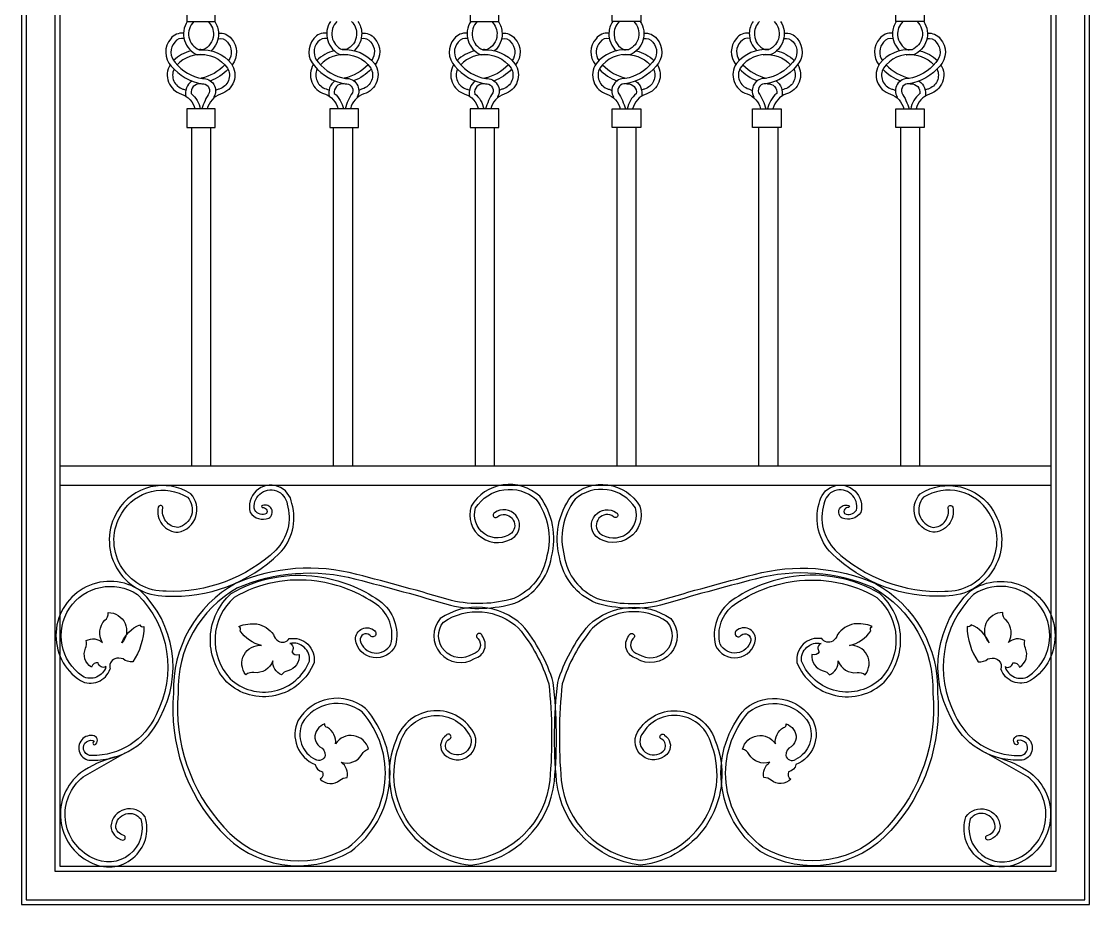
# Model space of a CAD drawing. Header units: metres. Extents: x -3510 to -2395, y -73 to 2237.
# Drawn here: x -3510 to -2395, y -73 to 849 of the extents above; entities that cross this region are included whole.
import ezdxf

# ---------------------------------------------------------------- set-up
doc = ezdxf.new("R2010")
doc.units = ezdxf.units.M
for name, color, linetype in [('3', 3, 'Continuous'), ('4', 4, 'Continuous'), ('BH', 3, 'Continuous')]:
    doc.layers.add(name, color=color, linetype=linetype)

msp = doc.modelspace()

# ---------------------------------------------------------------- hatches: boundary and pattern name
at = {"layer": 'BH'}
h = msp.add_hatch(dxfattribs=at)
h.set_pattern_fill('DOTS', scale=100)
h.paths.add_polyline_path([(-3403.7, 183.14, 0.27), (-3413.88, 186.21, 0.43), (-3416.61, 177.22, 0.05), (-3419.49, 173.73, -0.35), (-3429.68, 178.97, 0.41), (-3436.59, 174.77, -0.38), (-3442.89, 194.2, 0.17), (-3442.12, 202.33, -0.31), (-3425.11, 200.47, -0.35), (-3422.69, 223.52, 0.22), (-3419.23, 231.55, -0.66), (-3405.09, 199.83, -0.28), (-3386.25, 195.99, 0.47), (-3381.94, 194.18, -0.31), (-3393.69, 180.18, -0.19)])
h = msp.add_hatch(dxfattribs=at)
h.set_pattern_fill('DOTS', scale=100)
h.paths.add_polyline_path([(-2501.12, 183.14, -0.27), (-2490.93, 186.21, -0.43), (-2488.21, 177.22, -0.05), (-2485.33, 173.73, 0.35), (-2475.14, 178.97, -0.41), (-2468.22, 174.77, 0.38), (-2461.93, 194.2, -0.17), (-2462.69, 202.33, 0.31), (-2479.7, 200.47, 0.35), (-2482.12, 223.52, -0.22), (-2485.59, 231.55, 0.66), (-2499.73, 199.83, 0.28), (-2518.56, 195.99, -0.47), (-2522.88, 194.18, 0.31), (-2511.13, 180.18, 0.19)])
h = msp.add_hatch(dxfattribs=at)
h.set_pattern_fill('DOTS', scale=100)
h.paths.add_polyline_path([(-3246.56, 209.35, 0.27), (-3242.74, 199.42, 0.43), (-3233.96, 202.77, 0.05), (-3229.45, 202.63, -0.35), (-3227.35, 191.36, 0.41), (-3219.79, 188.47, -0.38), (-3231.3, 171.6, 0.17), (-3238.2, 167.22, -0.31), (-3247.15, 181.81, -0.35), (-3266.85, 169.61, 0.22), (-3275.31, 167.43, -0.66), (-3258.9, 198.03, -0.28), (-3267.4, 215.28, 0.47), (-3268.61, 219.8, -0.31), (-3250.34, 219.08, -0.19)])
h = msp.add_hatch(dxfattribs=at)
h.set_pattern_fill('DOTS', scale=100)
h.paths.add_polyline_path([(-2658.26, 209.35, -0.27), (-2662.07, 199.42, -0.43), (-2670.85, 202.77, -0.05), (-2675.37, 202.63, 0.35), (-2677.46, 191.36, -0.41), (-2685.02, 188.47, 0.38), (-2673.51, 171.6, -0.17), (-2666.62, 167.22, 0.31), (-2657.67, 181.81, 0.35), (-2637.97, 169.61, -0.22), (-2629.5, 167.43, 0.66), (-2645.91, 198.03, 0.28), (-2637.42, 215.28, -0.47), (-2636.21, 219.8, 0.31), (-2654.47, 219.08, 0.19)])
h = msp.add_hatch(dxfattribs=at)
h.set_pattern_fill('DOTS', scale=100)
h.paths.add_polyline_path([(-3198.51, 92.15, -0.27), (-3192.95, 83.08, -0.43), (-3200.95, 78.15, -0.05), (-3203.58, 74.48, 0.35), (-3195.91, 65.96, -0.41), (-3198.21, 58.2, 0.38), (-3177.81, 57.08, -0.17), (-3170.14, 59.9, 0.31), (-3176.29, 75.87, 0.35), (-3154.62, 84.1, -0.22), (-3147.75, 89.5, 0.66), (-3182.02, 95.07, 0.28), (-3190.55, 112.3, -0.47), (-3193.4, 116.01, 0.31), (-3203.93, 101.07, 0.19)])
h = msp.add_hatch(dxfattribs=at)
h.set_pattern_fill('DOTS', scale=100)
h.paths.add_polyline_path([(-2706.3, 92.15, 0.27), (-2711.87, 83.08, 0.43), (-2703.87, 78.15, 0.05), (-2701.24, 74.48, -0.35), (-2708.91, 65.96, 0.41), (-2706.61, 58.2, -0.38), (-2727, 57.08, 0.17), (-2734.67, 59.9, -0.31), (-2728.53, 75.87, -0.35), (-2750.19, 84.1, 0.22), (-2757.07, 89.5, -0.66), (-2722.79, 95.07, -0.28), (-2714.27, 112.3, 0.47), (-2711.41, 116.01, -0.31), (-2700.88, 101.07, -0.19)])

# ---------------------------------------------------------------- linework, layer by layer
at = {"layer": '3'}
for p, q in [((-3332.41, 738.43), (-3332.41, 385.09)), ((-3312.41, 738.43), (-3312.41, 385.09)), ((-3184.41, 738.54), (-3184.41, 385.09)), ((-3164.41, 738.54), (-3164.41, 385.09)), ((-3036.41, 738.43), (-3036.41, 385.09)), ((-3016.41, 738.43), (-3016.41, 385.09)), ((-2888.41, 738.43), (-2888.41, 385.09)), ((-2868.41, 738.43), (-2868.41, 385.09)), ((-2740.41, 738.54), (-2740.41, 385.09)), ((-2720.41, 738.54), (-2720.41, 385.09)), ((-2592.41, 738.43), (-2592.41, 385.09)), ((-2572.41, 738.43), (-2572.41, 385.09)), ((-3469.91, 385.09), (-2434.91, 385.09)), ((-3469.91, 365.09), (-2434.91, 365.09))]:
    msp.add_line(p, q, dxfattribs=at)
for points in [[(-2399.91, -67.91), (-2399.91, 2232.09), (-3504.91, 2232.09), (-3504.91, -67.91)], [(-2429.91, -37.91), (-2429.91, 2202.09), (-3474.91, 2202.09), (-3474.91, -37.91)]]:
    msp.add_lwpolyline(points, close=True, dxfattribs=at)
for points in [[(-3336.73, 849.07, 0.47), (-3326.05, 814.19, -0.28), (-3294.7, 800.37, -0.48), (-3303.43, 778.56, 0.03), (-3306.57, 777.28, 0.03)], [(-3329.95, 848.9, 0.54), (-3324.34, 819.53, -0.25), (-3290.74, 804.94, -0.51), (-3301.91, 773.26, 0.26), (-3315.92, 757.75, 0.26)], [(-3314.82, 848.9, -0.22), (-3309.44, 834.88, -0.22)], [(-3308.04, 849.07, -0.14), (-3304.12, 836.77)], [(-3187.3, 849.18, 0.47), (-3176.61, 814.3, -0.28), (-3145.27, 800.48, -0.48), (-3154, 778.66, 0.03), (-3157.14, 777.39, 0.03)], [(-3180.52, 849.01, 0.54), (-3174.91, 819.64, -0.25), (-3141.31, 805.05, -0.51), (-3152.48, 773.37, 0.26), (-3166.49, 757.85, 0.26)], [(-3165.38, 849.01, -0.22), (-3160, 834.99, -0.22)], [(-3158.6, 849.18, -0.14), (-3154.68, 836.88)], [(-3040.79, 849.07, 0.47), (-3030.1, 814.19, -0.28), (-2998.76, 800.37, -0.48), (-3007.49, 778.56, 0.03), (-3010.63, 777.28, 0.03)], [(-3034.01, 848.9, 0.54), (-3028.4, 819.53, -0.25), (-2994.8, 804.94, -0.51), (-3005.97, 773.26, 0.26), (-3019.98, 757.75, 0.26)], [(-3018.88, 848.9, -0.22), (-3013.49, 834.88, -0.22)], [(-3012.09, 849.07, -0.14), (-3008.17, 836.77)], [(-2870.81, 848.9, -0.54), (-2876.41, 819.53, 0.25), (-2910.01, 804.94, 0.51), (-2898.85, 773.26, -0.26), (-2884.84, 757.75, -0.26)], [(-2864.03, 849.07, -0.47), (-2874.71, 814.19, 0.28), (-2906.05, 800.37, 0.48), (-2897.32, 778.56, -0.03), (-2894.18, 777.28, -0.03)], [(-2892.72, 849.07, 0.14), (-2896.64, 836.77)], [(-2885.94, 848.9, 0.22), (-2891.32, 834.88, 0.22)], [(-2724.3, 849.01, -0.54), (-2729.91, 819.64, 0.25), (-2763.5, 805.05, 0.51), (-2752.34, 773.37, -0.26), (-2738.33, 757.85, -0.26)], [(-2717.52, 849.18, -0.47), (-2728.2, 814.3, 0.28), (-2759.54, 800.48, 0.48), (-2750.81, 778.66, -0.03), (-2747.67, 777.39, -0.03)], [(-2746.21, 849.18, 0.14), (-2750.13, 836.88)], [(-2739.43, 849.01, 0.22), (-2744.81, 834.99, 0.22)], [(-2574.87, 848.9, -0.54), (-2580.47, 819.53, 0.25), (-2614.07, 804.94, 0.51), (-2602.91, 773.26, -0.26), (-2588.89, 757.75, -0.26)], [(-2568.08, 849.07, -0.47), (-2578.77, 814.19, 0.28), (-2610.11, 800.37, 0.48), (-2601.38, 778.56, -0.03), (-2598.24, 777.28, -0.03)], [(-2596.78, 849.07, 0.14), (-2600.7, 836.77)], [(-2590, 848.9, 0.22), (-2595.38, 834.88, 0.22)], [(-3340.65, 836.78, 0.26), (-3354.02, 831.11, 0.39), (-3353.41, 802.5, 0.18), (-3321.43, 783.94, -0.56), (-3313.85, 774.62, -0.3)], [(-3304.12, 836.77, -0.22), (-3311.93, 818.47)], [(-3304.12, 836.77, -0.27), (-3290.66, 831.11, -0.37), (-3290.06, 803.86)], [(-3191.22, 836.89, 0.26), (-3204.59, 831.22, 0.39), (-3203.98, 802.61, 0.18), (-3171.99, 784.05, -0.56), (-3164.41, 774.73, -0.3)], [(-3154.68, 836.88, -0.22), (-3162.5, 818.58)], [(-3154.68, 836.88, -0.27), (-3141.22, 831.22, -0.37), (-3140.63, 803.97)], [(-3044.71, 836.78, 0.26), (-3058.08, 831.11, 0.39), (-3057.47, 802.5, 0.18), (-3025.48, 783.94, -0.56), (-3017.9, 774.62, -0.3)], [(-3008.17, 836.77, -0.22), (-3015.99, 818.47)], [(-3008.17, 836.77, -0.27), (-2994.72, 831.11, -0.37), (-2994.12, 803.86)], [(-2896.64, 836.77, 0.27), (-2910.1, 831.11, 0.37), (-2910.7, 803.86)], [(-2896.64, 836.77, 0.22), (-2888.83, 818.47)], [(-2860.11, 836.78, -0.26), (-2846.73, 831.11, -0.39), (-2847.34, 802.5, -0.18), (-2879.33, 783.94, 0.56), (-2886.91, 774.62, 0.3)], [(-2750.13, 836.88, 0.27), (-2763.59, 831.22, 0.37), (-2764.19, 803.97)], [(-2750.13, 836.88, 0.22), (-2742.32, 818.58)], [(-2713.6, 836.89, -0.26), (-2700.23, 831.22, -0.39), (-2700.83, 802.61, -0.18), (-2732.82, 784.05, 0.56), (-2740.4, 774.73, 0.3)], [(-2600.7, 836.77, 0.27), (-2614.16, 831.11, 0.37), (-2614.76, 803.86)], [(-2600.7, 836.77, 0.22), (-2592.88, 818.47)], [(-2564.17, 836.78, -0.26), (-2550.79, 831.11, -0.39), (-2551.4, 802.5, -0.18), (-2583.39, 783.94, 0.56), (-2590.97, 774.62, 0.3)], [(-3340.15, 831.12, 0.3), (-3349.77, 827.61, 0.4), (-3349.31, 806.18, 0.18), (-3321.02, 789.45, -0.61), (-3308.98, 770.08, -0.37)], [(-3309.44, 834.88, -0.29), (-3320.42, 819.53, 0.03), (-3324.54, 819.62)], [(-3304.63, 831.09, -0.31), (-3294.91, 827.61, -0.35), (-3293.68, 808.19)], [(-3190.71, 831.22, 0.3), (-3200.34, 827.72, 0.4), (-3199.88, 806.29, 0.18), (-3171.59, 789.56, -0.61), (-3159.55, 770.19, -0.37)], [(-3160, 834.99, -0.29), (-3170.99, 819.64, 0.03), (-3175.11, 819.73)], [(-3155.19, 831.2, -0.31), (-3145.47, 827.72, -0.35), (-3144.24, 808.3)], [(-3044.2, 831.12, 0.3), (-3053.83, 827.61, 0.4), (-3053.37, 806.18, 0.18), (-3025.08, 789.45, -0.61), (-3013.04, 770.08, -0.37)], [(-3013.49, 834.88, -0.29), (-3024.48, 819.53, 0.03), (-3028.6, 819.62)], [(-3008.68, 831.09, -0.31), (-2998.97, 827.61, -0.35), (-2997.73, 808.19)], [(-2896.13, 831.09, 0.31), (-2905.85, 827.61, 0.35), (-2907.08, 808.19)], [(-2860.61, 831.12, -0.3), (-2850.98, 827.61, -0.4), (-2851.44, 806.18, -0.18), (-2879.73, 789.45, 0.61), (-2891.78, 770.08, 0.37)], [(-2891.32, 834.88, 0.29), (-2880.33, 819.53, -0.03), (-2876.22, 819.62)], [(-2749.62, 831.2, 0.31), (-2759.34, 827.72, 0.35), (-2760.57, 808.3)], [(-2714.1, 831.22, -0.3), (-2704.48, 827.72, -0.4), (-2704.93, 806.29, -0.18), (-2733.22, 789.56, 0.61), (-2745.27, 770.19, 0.37)], [(-2744.81, 834.99, 0.29), (-2733.82, 819.64, -0.03), (-2729.71, 819.73)], [(-2600.19, 831.09, 0.31), (-2609.91, 827.61, 0.35), (-2611.14, 808.19)], [(-2564.67, 831.12, -0.3), (-2555.04, 827.61, -0.4), (-2555.5, 806.18, -0.18), (-2583.79, 789.45, 0.61), (-2595.83, 770.08, 0.37)], [(-2595.38, 834.88, 0.29), (-2584.39, 819.53, -0.03), (-2580.27, 819.62)], [(-3332.84, 818.47, 0.13), (-3351.04, 808.24, 0.13)], [(-3318.52, 814.28), (-3318.72, 814.19, 0.24), (-3347.26, 803.82, 0.24)], [(-3183.4, 818.58, 0.13), (-3201.61, 808.35, 0.13)], [(-3169.09, 814.39), (-3169.29, 814.3, 0.24), (-3197.83, 803.93, 0.24)], [(-3036.89, 818.47, 0.13), (-3055.1, 808.24, 0.13)], [(-3022.58, 814.28), (-3022.78, 814.19, 0.24), (-3051.32, 803.82, 0.24)], [(-2882.23, 814.28), (-2882.04, 814.19, -0.24), (-2853.5, 803.82, -0.24)], [(-2867.92, 818.47, -0.13), (-2849.72, 808.24, -0.13)], [(-2735.72, 814.39), (-2735.53, 814.3, -0.24), (-2706.99, 803.93, -0.24)], [(-2721.41, 818.58, -0.13), (-2703.21, 808.35, -0.13)], [(-2586.29, 814.28), (-2586.09, 814.19, -0.24), (-2557.56, 803.82, -0.24)], [(-2571.98, 818.47, -0.13), (-2553.78, 808.24, -0.13)], [(-3354.67, 803.92, 0.49), (-3342.86, 773.26, -0.26), (-3328.85, 757.75, -0.26)], [(-3297.46, 803.77, -0.15), (-3322.34, 789.71, -0.15)], [(-3205.24, 804.03, 0.49), (-3193.42, 773.37, -0.26), (-3179.41, 757.85, -0.26)], [(-3148.03, 803.88, -0.15), (-3172.91, 789.82, -0.15)], [(-3058.73, 803.92, 0.49), (-3046.92, 773.26, -0.26), (-3032.9, 757.75, -0.26)], [(-3001.52, 803.77, -0.15), (-3026.4, 789.71, -0.15)], [(-2903.29, 803.77, 0.15), (-2878.42, 789.71, 0.15)], [(-2846.09, 803.92, -0.49), (-2857.9, 773.26, 0.26), (-2871.91, 757.75, 0.26)], [(-2756.78, 803.88, 0.15), (-2731.91, 789.82, 0.15)], [(-2699.58, 804.03, -0.49), (-2711.39, 773.37, 0.26), (-2725.4, 757.85, 0.26)], [(-2607.35, 803.77, 0.15), (-2582.48, 789.71, 0.15)], [(-2550.14, 803.92, -0.49), (-2561.96, 773.26, 0.26), (-2575.97, 757.75, 0.26)], [(-3350.6, 799.35, 0.46), (-3341.33, 778.56, -0.03), (-3338.11, 777.24, -0.03)], [(-3294.14, 799.29, -0.11), (-3312.68, 786.9, -0.11)], [(-3201.17, 799.46, 0.46), (-3191.9, 778.66, -0.03), (-3188.68, 777.35, -0.03)], [(-3144.71, 799.4, -0.11), (-3163.25, 787.01, -0.11)], [(-3054.66, 799.35, 0.46), (-3045.39, 778.56, -0.03), (-3042.17, 777.24, -0.03)], [(-2998.2, 799.29, -0.11), (-3016.74, 786.9, -0.11)], [(-2906.62, 799.29, 0.11), (-2888.07, 786.9, 0.11)], [(-2850.16, 799.35, -0.46), (-2859.42, 778.56, 0.03), (-2862.64, 777.24, 0.03)], [(-2760.11, 799.4, 0.11), (-2741.57, 787.01, 0.11)], [(-2703.65, 799.46, -0.46), (-2712.92, 778.66, 0.03), (-2716.14, 777.35, 0.03)], [(-2610.68, 799.29, 0.11), (-2592.13, 786.9, 0.11)], [(-2554.22, 799.35, -0.46), (-2563.48, 778.56, 0.03), (-2566.7, 777.24, 0.03)], [(-3332, 786.9, 0.31), (-3338.11, 770.6, 0.21)], [(-3322.34, 784.1), (-3323.25, 783.94, 0.48), (-3332.7, 773.59)], [(-3182.56, 787.01, 0.31), (-3188.68, 770.71, 0.21)], [(-3172.91, 784.21), (-3173.82, 784.05, 0.48), (-3183.26, 773.7)], [(-3036.05, 786.9, 0.31), (-3042.17, 770.6, 0.21)], [(-3026.4, 784.1), (-3027.31, 783.94, 0.48), (-3036.76, 773.59)], [(-2878.42, 784.1), (-2877.5, 783.94, -0.48), (-2868.06, 773.59)], [(-2868.76, 786.9, -0.31), (-2862.64, 770.6, -0.21)], [(-2731.91, 784.21), (-2730.99, 784.05, -0.48), (-2721.55, 773.7)], [(-2722.25, 787.01, -0.31), (-2716.14, 770.71, -0.21)], [(-2582.48, 784.1), (-2581.56, 783.94, -0.48), (-2572.12, 773.59)], [(-2572.82, 786.9, -0.31), (-2566.7, 770.6, -0.21)], [(-3332.73, 773.8, -0.18), (-3323.23, 757.75)], [(-3313.85, 774.62, 0.06), (-3321.54, 757.75)], [(-3183.29, 773.91, -0.18), (-3173.79, 757.85)], [(-3164.41, 774.73, 0.06), (-3172.11, 757.85)], [(-3036.78, 773.8, -0.18), (-3027.28, 757.75)], [(-3017.9, 774.62, 0.06), (-3025.6, 757.75)], [(-2886.91, 774.62, -0.06), (-2879.22, 757.75)], [(-2868.03, 773.8, 0.18), (-2877.53, 757.75)], [(-2740.4, 774.73, -0.06), (-2732.71, 757.85)], [(-2721.52, 773.91, 0.18), (-2731.02, 757.85)], [(-2590.97, 774.62, -0.06), (-2583.27, 757.75)], [(-2572.09, 773.8, 0.18), (-2581.59, 757.75)], [(-3284.76, 257.66, -0.17), (-3160.93, 266.92, -0.01), (-3062.09, 239.67, 0.13), (-2994.72, 241.93, 0.26), (-2956.59, 290.13, 0.23), (-2968.93, 353.37, 0.48), (-3040.46, 342.99, 0.74), (-2994.88, 311.29, 0.93), (-3015.97, 336.13, 1.28), (-3013.01, 332.11, -0.92), (-2998.2, 315.04, -0.74), (-3035.78, 341.21, -0.46), (-2972.88, 350.31, -0.23), (-2961.49, 291.15, -0.26), (-2995.93, 246.79, -0.13), (-3060.83, 244.51, 0.01), (-3159.9, 271.82, 0.17), (-3286.3, 262.41)], [(-2620.06, 257.66, 0.17), (-2743.89, 266.92, 0.01), (-2842.73, 239.67, -0.13), (-2910.1, 241.93, -0.26), (-2948.22, 290.13, -0.23), (-2935.88, 353.37, -0.48), (-2864.36, 342.99, -0.74), (-2909.93, 311.29, -0.93), (-2888.84, 336.13, -1.28), (-2891.81, 332.11, 0.92), (-2906.61, 315.04, 0.74), (-2869.03, 341.21, 0.46), (-2931.93, 350.31, 0.23), (-2943.32, 291.15, 0.26), (-2908.89, 246.79, 0.13), (-2843.98, 244.51, -0.01), (-2744.91, 271.82, -0.17), (-2618.52, 262.41)], [(-3230.31, 204.78, -0.51), (-3204.4, 179.78, -0.53), (-3295.55, 159.45, -0.42), (-3290.8, 251.86, -0.17), (-3200.79, 269.58, -0.12), (-3136.33, 244.46, -0.31), (-3119.5, 197.73, -0.76), (-3161.2, 203.8, -0.67), (-3141.05, 212.81, -1.23), (-3146.25, 208.56, 0.65), (-3156.28, 202.92, 0.7), (-3124.33, 199.02, 0.31), (-3139.19, 240.37, 0.12), (-3201.5, 264.63, 0.17), (-3287.84, 247.8, 0.42), (-3291.99, 162.97, 0.53), (-3209.14, 181.39, 0.5), (-3229.56, 199.84)], [(-2674.51, 204.78, 0.51), (-2700.42, 179.78, 0.53), (-2609.27, 159.45, 0.42), (-2614.02, 251.86, 0.17), (-2704.03, 269.58, 0.12), (-2768.49, 244.46, 0.31), (-2785.32, 197.73, 0.76), (-2743.61, 203.8, 0.67), (-2763.76, 212.81, 1.23), (-2758.57, 208.56, -0.65), (-2748.53, 202.92, -0.7), (-2780.48, 199.02, -0.31), (-2765.62, 240.37, -0.12), (-2703.32, 264.63, -0.17), (-2616.97, 247.8, -0.42), (-2612.83, 162.97, -0.53), (-2695.67, 181.39, -0.5), (-2675.25, 199.84)], [(-3421.62, 175.53, -0.48), (-3445.97, 165.43, -0.99), (-3388.86, 250.95, -0.33), (-3369.31, 125.3, -0.3), (-3436.42, 82.8, -1.16), (-3435.46, 98.6, -0.92), (-3434.86, 96.59, 1.09), (-3432.2, 94.76, 0.67), (-3435.55, 103.61, 1.12), (-3435.68, 77.86, 0.3), (-3365.2, 122.44, 0.34), (-3385.52, 254.69, 1.01), (-3448.34, 160.92, 0.46), (-3417.26, 173.09)], [(-3286.3, 262.41, 0.28), (-3351.24, 147.82, 0.21), (-3302.25, 4.48, 0.36), (-3166.1, -17.35, 0.44), (-3150.84, 132.01, 0.46), (-3221.19, 119.05, 0.43), (-3203.29, 73.32, 0.43)], [(-3284.24, 257.86, 0.28), (-3346.23, 147.65, 0.21), (-3298.69, 8.01, 0.36), (-3168.95, -13.22, 0.44), (-3154.24, 128.26, 0.45), (-3216.81, 116.59, 0.4), (-3202.91, 78.51, 0.47)], [(-2618.52, 262.41, -0.28), (-2553.57, 147.82, -0.21), (-2602.57, 4.48, -0.36), (-2738.71, -17.35, -0.44), (-2753.97, 132.01, -0.46), (-2683.63, 119.05, -0.43), (-2701.52, 73.32, -0.43)], [(-2620.58, 257.86, -0.28), (-2558.58, 147.65, -0.21), (-2606.12, 8.01, -0.36), (-2735.86, -13.22, -0.44), (-2750.57, 128.26, -0.45), (-2688.01, 116.59, -0.4), (-2701.9, 78.51, -0.47)], [(-2483.19, 175.53, 0.48), (-2458.84, 165.43, 0.99), (-2515.96, 250.95, 0.33), (-2535.51, 125.3, 0.3), (-2468.4, 82.8, 1.16), (-2469.35, 98.6, 0.92), (-2469.95, 96.59, -1.09), (-2472.61, 94.76, -0.67), (-2469.26, 103.61, -1.12), (-2469.13, 77.86, -0.3), (-2539.61, 122.44, -0.34), (-2519.3, 254.69, -1.01), (-2456.48, 160.92, -0.46), (-2487.56, 173.09)], [(-3421.62, 175.53, -0.52), (-3429.71, 179.37, 0.41), (-3436.63, 175.17, -0.39), (-3442.83, 194.79, 0.17), (-3442.16, 202.73, -0.31), (-3425.15, 200.87, -0.35), (-3422.73, 223.92, 0.22), (-3419.26, 231.95, -0.66), (-3405.12, 200.23, -0.2), (-3386.29, 219.36, 0.47), (-3381.97, 217.55, -0.15), (-3393.72, 180.58, -0.19), (-3403.73, 183.54, 0.17), (-3412.47, 183.8, 0.38), (-3417.26, 173.09)], [(-2483.19, 175.53, 0.52), (-2475.1, 179.37, -0.41), (-2468.19, 175.17, 0.39), (-2461.98, 194.79, -0.17), (-2462.66, 202.73, 0.31), (-2479.67, 200.87, 0.35), (-2482.09, 223.92, -0.22), (-2485.55, 231.95, 0.66), (-2499.69, 200.23, 0.2), (-2518.53, 219.36, -0.47), (-2522.84, 217.55, 0.15), (-2511.09, 180.58, 0.19), (-2501.08, 183.54, -0.17), (-2492.34, 183.8, -0.38), (-2487.56, 173.09)], [(-3229.56, 199.84, -0.52), (-3227.65, 191.09, 0.41), (-3220.09, 188.2, -0.39), (-3231.8, 171.27, 0.17), (-3238.49, 166.95, -0.31), (-3247.44, 181.53, -0.35), (-3267.14, 169.33, 0.22), (-3275.61, 167.16, -0.66), (-3259.2, 197.76, -0.2), (-3281.69, 213, 0.47), (-3282.9, 217.53, -0.13), (-3264.05, 220.08, -0.2), (-3246.85, 209.08, 0.17), (-3241.7, 202.01, 0.38), (-3230.31, 204.78)], [(-2675.25, 199.84, 0.52), (-2677.17, 191.09, -0.41), (-2684.73, 188.2, 0.39), (-2673.01, 171.27, -0.17), (-2666.32, 166.95, 0.31), (-2657.38, 181.53, 0.35), (-2637.67, 169.33, -0.22), (-2629.21, 167.16, 0.66), (-2645.62, 197.76, 0.2), (-2623.13, 213, -0.47), (-2621.92, 217.53, 0.13), (-2640.76, 220.08, 0.2), (-2657.96, 209.08, -0.17), (-2663.11, 202.01, -0.38), (-2674.51, 204.78)], [(-3203.29, 73.32, 0.32), (-3195.74, 65.8, -0.41), (-3198.04, 58.04, 0.39), (-3177.48, 57.05, -0.17), (-3169.98, 59.73, 0.31), (-3176.12, 75.71, 0.35), (-3154.46, 83.93, -0.22), (-3147.58, 89.33, 0.66), (-3181.86, 94.9, 0.28), (-3190.38, 112.13, -0.47), (-3193.24, 115.84, 0.31), (-3203.77, 100.9, 0.19), (-3198.35, 91.98, -0.27), (-3192.78, 82.92, -0.5), (-3202.91, 78.51)], [(-2701.52, 73.32, -0.32), (-2709.07, 65.8, 0.41), (-2706.77, 58.04, -0.39), (-2727.33, 57.05, 0.17), (-2734.84, 59.73, -0.31), (-2728.69, 75.71, -0.35), (-2750.36, 83.93, 0.22), (-2757.23, 89.33, -0.66), (-2722.96, 94.9, -0.28), (-2714.43, 112.13, 0.47), (-2711.58, 115.84, -0.31), (-2701.05, 100.9, -0.19), (-2706.47, 91.98, 0.27), (-2712.03, 82.92, 0.5), (-2701.9, 78.51)], [(-3411.93, 81.29, 0.09), (-3448.29, 64.67, 0.55), (-3438.2, -28.47, 0.68), (-3380.79, 18.77, 0.71), (-3416.4, 9.07, 0.35), (-3403.85, -5.48, 0.81), (-3402.96, -0.56, -0.35), (-3411.39, 9, -0.69), (-3385.34, 16.53, -0.67), (-3435.9, -24.02, -0.55), (-3445.32, 60.65), (-3401.47, 85.41)], [(-2492.88, 81.29, -0.09), (-2456.52, 64.67, -0.55), (-2466.61, -28.47, -0.68), (-2524.02, 18.77, -0.71), (-2488.42, 9.07, -0.35), (-2500.96, -5.48, -0.81), (-2501.85, -0.56, 0.35), (-2493.43, 9, 0.69), (-2519.48, 16.53, 0.67), (-2468.91, -24.02, 0.55), (-2459.5, 60.65), (-2503.35, 85.41)]]:
    msp.add_lwpolyline(points, format="xyb", dxfattribs=at)
for points in [[(-3367, 342.2, 0.48), (-3346.1, 315.86, 0.59), (-3333.17, 356.12, 0.42), (-3409.51, 338.02, 0.59), (-3359.38, 249.29, 0.21), (-3240.71, 293.55, 0.27), (-3227.53, 345.7, 1.08), (-3270.98, 336.49, 0.36), (-3251.69, 330.56, 0.93), (-3258.11, 343.76, 0.92), (-3258.41, 341.82, -0.58), (-3253.93, 335.34, -0.36), (-3266.4, 338.74, -1.05), (-3232.51, 345.22, -0.27), (-3244.33, 296.99, -0.2), (-3358.68, 254.24, -0.6), (-3405.01, 335.84, -0.42), (-3336.45, 352.31, -0.58), (-3346.57, 320.87, -0.47), (-3362.13, 341.07, 0.82)], [(-2537.81, 342.2, -0.48), (-2558.71, 315.86, -0.59), (-2571.65, 356.12, -0.42), (-2495.31, 338.02, -0.59), (-2545.44, 249.29, -0.21), (-2664.11, 293.55, -0.27), (-2677.28, 345.7, -1.08), (-2633.84, 336.49, -0.36), (-2653.12, 330.56, -0.93), (-2646.71, 343.76, -0.92), (-2646.41, 341.82, 0.58), (-2650.88, 335.34, 0.36), (-2638.41, 338.74, 1.05), (-2672.3, 345.22, 0.27), (-2660.48, 296.99, 0.2), (-2546.14, 254.24, 0.6), (-2499.81, 335.84, 0.42), (-2568.36, 352.31, 0.58), (-2558.24, 320.87, 0.47), (-2542.68, 341.07, -0.82)], [(-3063.54, 99.77, 1.44), (-3066.28, 103.96, 0.39), (-3070.75, 86.61, 0.87), (-3036.52, 103.96, 0.68), (-3118.86, 99, 0.5), (-3040.91, -31.61, 0.35), (-2953.48, 56.02, 0.05), (-2954.69, 159.03, 0.1), (-2987.14, 218.96, 0.35), (-3072.73, 225.76, 0.86), (-3036.9, 184.03, 0.55), (-3029.09, 207.86, 1.7), (-3032.96, 204.7, -0.57), (-3038.86, 188.71, -0.86), (-3069.25, 222.14, -0.35), (-2990.89, 215.64, -0.1), (-2959.49, 157.6, -0.05), (-2958.43, 56.79, -0.35), (-3040.94, -26.58, -0.5), (-3114.17, 97.27, -0.68), (-3041.17, 102.1, -0.85), (-3066.46, 89.21, -0.38)], [(-2841.27, 99.77, -1.44), (-2838.53, 103.96, -0.39), (-2834.07, 86.61, -0.87), (-2868.3, 103.96, -0.68), (-2785.95, 99, -0.5), (-2863.9, -31.61, -0.35), (-2951.33, 56.02, -0.05), (-2950.12, 159.03, -0.1), (-2917.67, 218.96, -0.35), (-2832.08, 225.76, -0.86), (-2867.92, 184.03, -0.55), (-2875.73, 207.86, -1.7), (-2871.85, 204.7, 0.57), (-2865.96, 188.71, 0.86), (-2835.57, 222.14, 0.35), (-2913.92, 215.64, 0.1), (-2945.32, 157.6, 0.05), (-2946.39, 56.79, 0.35), (-2863.88, -26.58, 0.5), (-2790.65, 97.27, 0.68), (-2863.64, 102.1, 0.85), (-2838.36, 89.21, 0.38)]]:
    msp.add_lwpolyline(points, format="xyb", close=True, dxfattribs=at)
at = {"layer": '4'}
for points in [[(-2394.91, -72.91), (-2394.91, 2237.09), (-3509.91, 2237.09), (-3509.91, -72.91)], [(-2434.91, -32.91), (-2434.91, 2197.09), (-3469.91, 2197.09), (-3469.91, -32.91)], [(-3337.31, 849.07), (-3307.49, 849.07), (-3307.49, 868.39), (-3337.31, 868.39)], [(-3041.37, 849.07), (-3011.54, 849.07), (-3011.54, 868.39), (-3041.37, 868.39)], [(-2863.45, 849.07), (-2893.27, 849.07), (-2893.27, 868.39), (-2863.45, 868.39)], [(-2567.5, 849.07), (-2597.33, 849.07), (-2597.33, 868.39), (-2567.5, 868.39)], [(-3337.31, 738.43), (-3307.49, 738.43), (-3307.49, 757.75), (-3337.31, 757.75)], [(-3187.88, 738.54), (-3158.05, 738.54), (-3158.05, 757.85), (-3187.88, 757.85)], [(-3041.37, 738.43), (-3011.54, 738.43), (-3011.54, 757.75), (-3041.37, 757.75)], [(-2863.45, 738.43), (-2893.27, 738.43), (-2893.27, 757.75), (-2863.45, 757.75)], [(-2716.94, 738.54), (-2746.76, 738.54), (-2746.76, 757.85), (-2716.94, 757.85)], [(-2567.5, 738.43), (-2597.33, 738.43), (-2597.33, 757.75), (-2567.5, 757.75)]]:
    msp.add_lwpolyline(points, close=True, dxfattribs=at)

doc.saveas('drawing.dxf')
